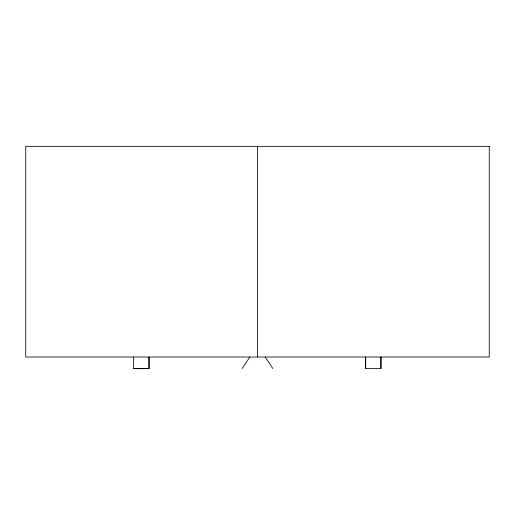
<?xml version="1.0" encoding="UTF-8"?>
<svg xmlns="http://www.w3.org/2000/svg" width="515" height="515" viewBox="0 0 515 515"><rect width="100%" height="100%" fill="white"/><g stroke="black" fill="none" stroke-linecap="round" stroke-linejoin="round"><path stroke-width="0.77" d="M242.179 368.508L249.839 357.017M133.771 368.663L149.093 368.663L149.093 357.172M265.161 357.017L272.821 368.508M381.036 357.017L381.036 368.508L365.534 368.508L365.534 357.017M380.855 357.017L380.855 368.508M365.714 357.017L365.714 368.508M257.5 146.337L257.5 357.017M148.932 357.017L148.932 368.508L133.604 368.508L133.604 357.017M489.25 146.337L25.75 146.337L25.75 357.017L489.25 357.017L489.25 146.337"/></g></svg>
